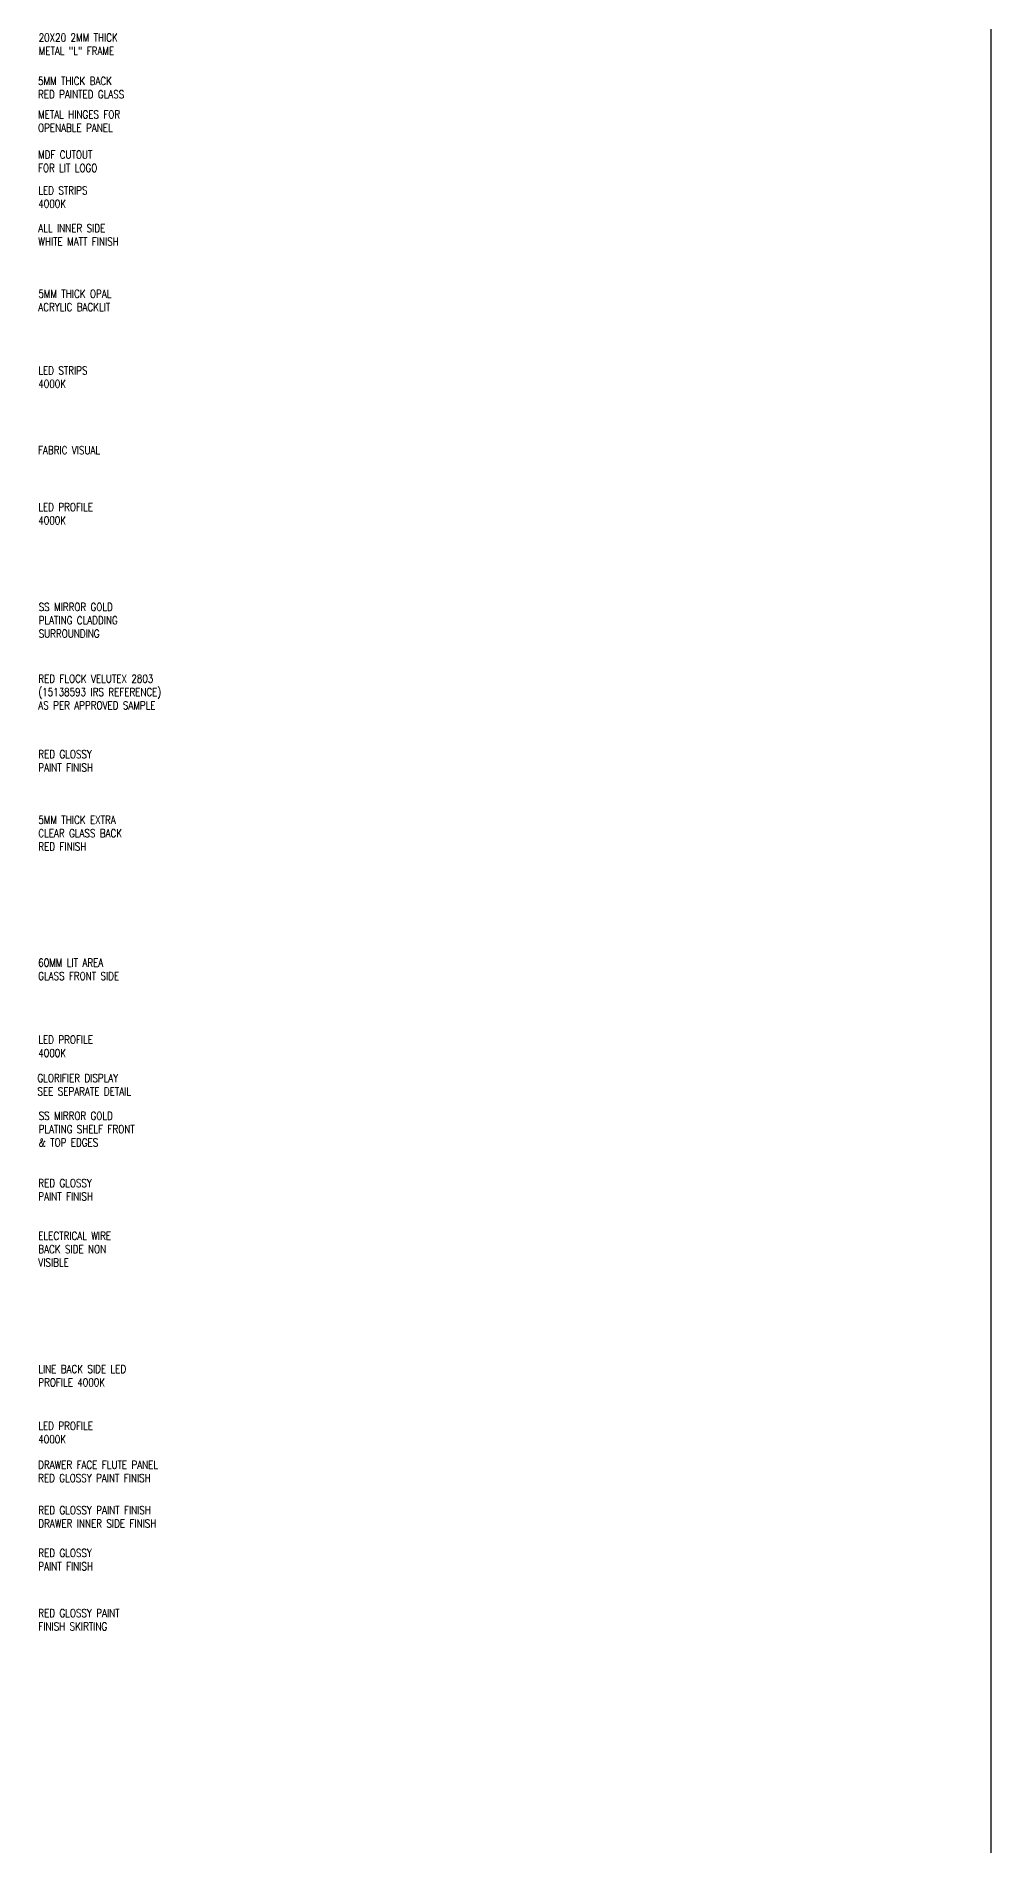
# Model space of a CAD drawing. Header units: millimetres. Extents: x 539949 to 547802, y -525020 to -515511.
# Drawn here: x 546133 to 547802, y -520265 to -517099 of the extents above; entities that cross this region are included whole.
import ezdxf

# ---------------------------------------------------------------- set-up
doc = ezdxf.new("R2010")
doc.units = ezdxf.units.MM
doc.header["$LTSCALE"] = 5
doc.header["$MEASUREMENT"] = 0
doc.layers.add('HATCH', color=8, linetype='Continuous')
doc.layers.add('L-Det Tag', color=7, linetype='Continuous')
doc.styles.add('ABRA', font='romans.shx', dxfattribs={"width": 0.8, "bigfont": 'bigfont.shx'})

msp = doc.modelspace()

# ---------------------------------------------------------------- linework, layer by layer
at = {"layer": 'HATCH'}
msp.add_lwpolyline([(539949.2, -515510.8), (547802.1, -515510.8), (547802.1, -525019.6), (539949.2, -525019.6)], close=True, dxfattribs=at)

# ---------------------------------------------------------------- texts
at = {"layer": 'L-Det Tag', "color": 7, "char_height": 14, "attachment_point": 4, "style": 'ABRA'}
for s, width, gutter_width, heights, insert in [('{\\Fromans|c0;20X20 2MM THICK METAL "L" FRAME  }', 166.913, 56.3, [-40], (546137, -517113.5)), ('{\\Fromans|c0;5MM THICK BACK RED PAINTED GLASS }', 174.673, 24, [-37.3], (546135.9, -517189.5)), ('{\\Fromans|c0;METAL HINGES FOR OPENABLE PANEL }', 174.673, 24, [-37.3], (546135.9, -517248.1)), ('{\\Fromans|c0;MDF CUTOUT FOR LIT LOGO}', 122.909, 24, [-37.3], (546135.9, -517318.4)), ('{\\Fromans|c0;LED STRIPS 4000K }', 110.609, 24, [-37.3], (546136.4, -517380.9)), ('{\\Fromans|c0;ALL INNER SIDE WHITE MATT FINISH  }', 164.565, 24, [-37.3], (546136.4, -517447.1)), ('{\\Fromans|c0;5MM THICK OPAL ACRYLIC BACKLIT }', 164.565, 24, [-37.3], (546136.4, -517561.7)), ('{\\Fromans|c0;LED STRIPS 4000K }', 110.609, 24, [-37.3], (546136.4, -517696)), ('{\\Fromans|c0;FABRIC VISUAL}', 129.967, 24, [-14], (546135.9, -517823.7)), ('{\\Fromans|c0;LED PROFILE 4000K }', 110.609, 24, [-37.3], (546136.4, -517935)), ('{\\Fromans|c0;SS MIRROR GOLD PLATING CLADDING SURROUNDING  }', 157.449, 56.3, [-60.7], (546137, -518121.3)), ('{\\Fromans|c0;RED FLOCK VELUTEX 2803 (15138593 IRS REFERENCE) AS PER APPROVED SAMPLE}', 247.767, 24, [-63.3], (546136.4, -518246.8)), ('{\\Fromans|c0;RED GLOSSY PAINT FINISH}', 109.279, 24, [-37.3], (546136.4, -518367.2)), ('{\\Fromans|c0;5MM THICK EXTRA CLEAR GLASS BACK RED FINISH }', 160.235, 24, [-60.7], (546136.4, -518493.8)), ('{\\Fromans|c0;60MM LIT AREA GLASS FRONT SIDE}', 179.873, 24, [-37.3], (546136.2, -518731.9)), ('{\\Fromans|c0;LED PROFILE 4000K }', 110.609, 24, [-37.3], (546136.4, -518866.6)), ('\\pxql;{\\Fromans|c0;GLORIFIER DISPLAY SEE SEPARATE DETAIL}', 184.991, 24, [-37.3], (546134.9, -518933.8)), ('{\\Fromans|c0;SS MIRROR GOLD PLATING SHELF FRONT & TOP EDGES }', 186.595, 56.3, [-60.7], (546137, -519011.5)), ('{\\Fromans|c0;RED GLOSSY PAINT FINISH}', 109.279, 24, [-37.3], (546136.4, -519117.5)), ('{\\Fromans|c0;ELECTRICAL WIRE BACK SIDE NON VISIBLE }', 145.45, 24, [-60.7], (546136.4, -519221.4)), ('{\\Fromans|c0;LINE BACK SIDE LED PROFILE 4000K}', 175.249, 24, [-37.3], (546136.4, -519442.8)), ('{\\Fromans|c0;LED PROFILE 4000K }', 110.609, 24, [-37.3], (546136.4, -519542.2)), ('{\\Fromans|c0;DRAWER FACE FLUTE PANEL RED GLOSSY PAINT FINISH}', 244.838, 24, [-37.3], (546136.1, -519610.2)), ('{\\Fromans|c0;RED GLOSSY PAINT FINISH DRAWER INNER SIDE FINISH}', 247.544, 24, [-37.3], (546136.4, -519689.7)), ('{\\Fromans|c0;RED GLOSSY PAINT FINISH}', 109.279, 24, [-37.3], (546136.4, -519764.6)), ('{\\Fromans|c0;RED GLOSSY PAINT FINISH SKIRTING }', 163.6, 24, [-37.3], (546136.4, -519869.7))]:
    msp.add_mtext_dynamic_manual_height_columns(s, width=width, gutter_width=gutter_width, heights=heights, dxfattribs=dict(at, insert=insert))

doc.saveas('drawing.dxf')
